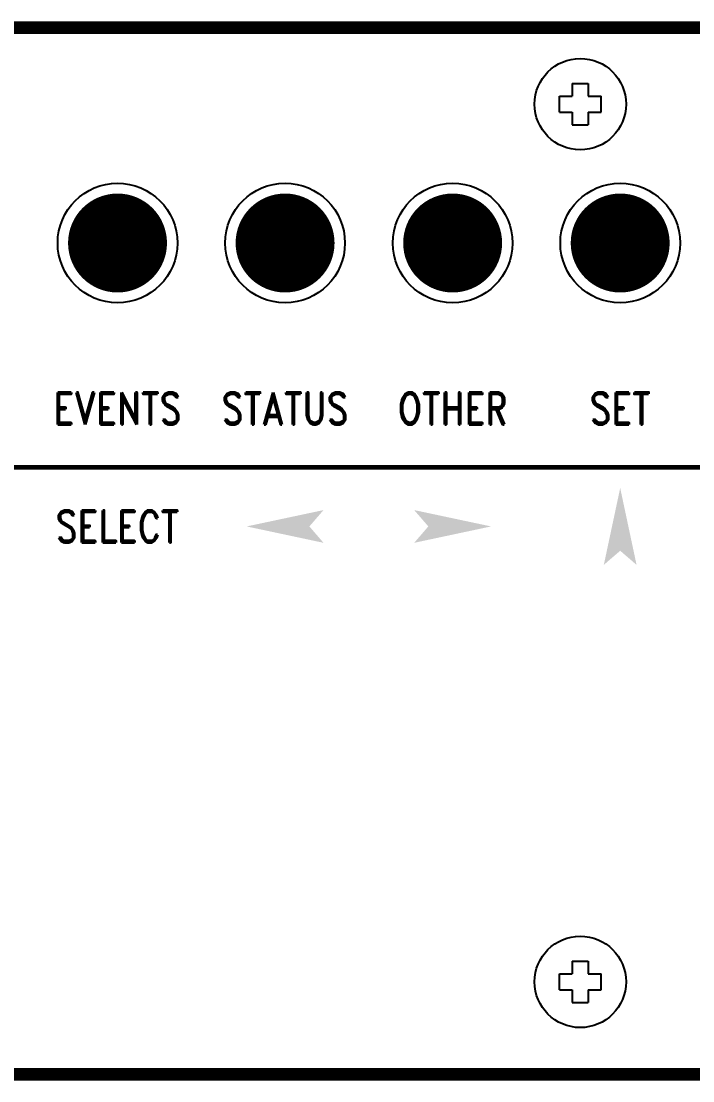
# Model space of a CAD drawing. Extents: x 4.9 to 38.9, y -1.1 to 21.9.
# Drawn here: x 20.441 to 22.545, y 2.162 to 5.482 of the extents above; entities that cross this region are included whole.
import ezdxf
from ezdxf.enums import TextEntityAlignment as Align

# ---------------------------------------------------------------- set-up
doc = ezdxf.new("R2010")
doc.units = 0
doc.layers.get('0').update_dxf_attribs({"linetype": 'CONTINUOUS'})
doc.styles.add('ROMAND', font='ROMAND', dxfattribs={"width": 0.875})

msp = doc.modelspace()

# ---------------------------------------------------------------- linework, layer by layer
at = {"linetype": 'CONTINUOUS'}
for p, q in [((22.1679, 5.2872), (22.2179, 5.2872)), ((22.1679, 5.2872), (22.1679, 5.2472)), ((22.2179, 5.2872), (22.2179, 5.2472)), ((22.1278, 5.1971), (22.1278, 5.2472)), ((22.1278, 5.2472), (22.1679, 5.2472)), ((22.2179, 5.2472), (22.258, 5.2472)), ((22.258, 5.1971), (22.258, 5.2472)), ((22.1278, 5.1971), (22.1679, 5.1971)), ((22.1679, 5.1971), (22.1679, 5.157)), ((22.2179, 5.1971), (22.258, 5.1971)), ((22.2179, 5.1971), (22.2179, 5.157)), ((22.1679, 5.157), (22.2179, 5.157)), ((22.1679, 2.5372), (22.2179, 2.5372)), ((22.1679, 2.5372), (22.1679, 2.4972)), ((22.2179, 2.5372), (22.2179, 2.4972)), ((22.1278, 2.4471), (22.1278, 2.4972)), ((22.1278, 2.4972), (22.1679, 2.4972)), ((22.2179, 2.4972), (22.258, 2.4972)), ((22.258, 2.4471), (22.258, 2.4972)), ((22.1278, 2.4471), (22.1679, 2.4471)), ((22.1679, 2.4471), (22.1679, 2.407)), ((22.2179, 2.4471), (22.258, 2.4471)), ((22.2179, 2.4471), (22.2179, 2.407)), ((22.1679, 2.407), (22.2179, 2.407))]:
    msp.add_line(p, q, dxfattribs=at)
for points, const_width in [([(13.5329, 5.4621), (30.8529, 5.4621, -0.414214), (30.9329, 5.3821), (30.9329, 2.2621, -0.414214), (30.8529, 2.1821), (13.5329, 2.1821, -0.414214), (13.4529, 2.2621), (13.4529, 5.3821, -0.414214)], 0.04), ([(20.6654, 4.7871, 1), (20.8204, 4.7871, 1)], 0.155), ([(21.1904, 4.7871, 1), (21.3454, 4.7871, 1)], 0.155), ([(21.7154, 4.7871, 1), (21.8704, 4.7871, 1)], 0.155), ([(22.2404, 4.7871, 1), (22.3954, 4.7871, 1)], 0.155)]:
    msp.add_lwpolyline(points, format="xyb", close=True, dxfattribs=dict(const_width=const_width))
at = {"linetype": 'CONTINUOUS', "const_width": 0.015}
msp.add_lwpolyline([(23.6404, 4.084), (19.9554, 4.084)], dxfattribs=at)
for centre, radius in [((22.1929, 5.2221), 0.1432), ((20.7429, 4.7871), 0.1875), ((21.2679, 4.7871), 0.1875), ((21.7929, 4.7871), 0.1875), ((22.3179, 4.7871), 0.1875), ((22.1929, 2.4721), 0.1432)]:
    msp.add_circle(centre, radius)
for points in [[(22.2666, 3.7787), (22.3179, 3.8229), (22.3179, 4.0195)], [(22.3179, 4.0195), (22.3692, 3.7787), (22.3179, 3.8229)], [(21.3883, 3.9503), (21.1475, 3.8991), (21.3441, 3.8991)], [(21.6725, 3.9503), (21.9133, 3.8991), (21.7167, 3.8991)], [(21.3441, 3.8991), (21.1475, 3.8991), (21.3883, 3.8478)], [(21.7167, 3.8991), (21.9133, 3.8991), (21.6725, 3.8478)]]:
    msp.add_solid(points)

# ---------------------------------------------------------------- texts
at = {"linetype": 'CONTINUOUS', "style": 'ROMAND', "width": 0.8}
for s, p in [('EVENTS', (20.7429, 4.2189)), ('STATUS', (21.2679, 4.2189)), ('OTHER', (21.7929, 4.2189)), ('SET', (22.3179, 4.2189)), ('SELECT', (20.7429, 3.8491))]:
    msp.add_text(s, height=0.1, dxfattribs=at).set_placement(p, align=Align.CENTER)

doc.saveas('drawing.dxf')
